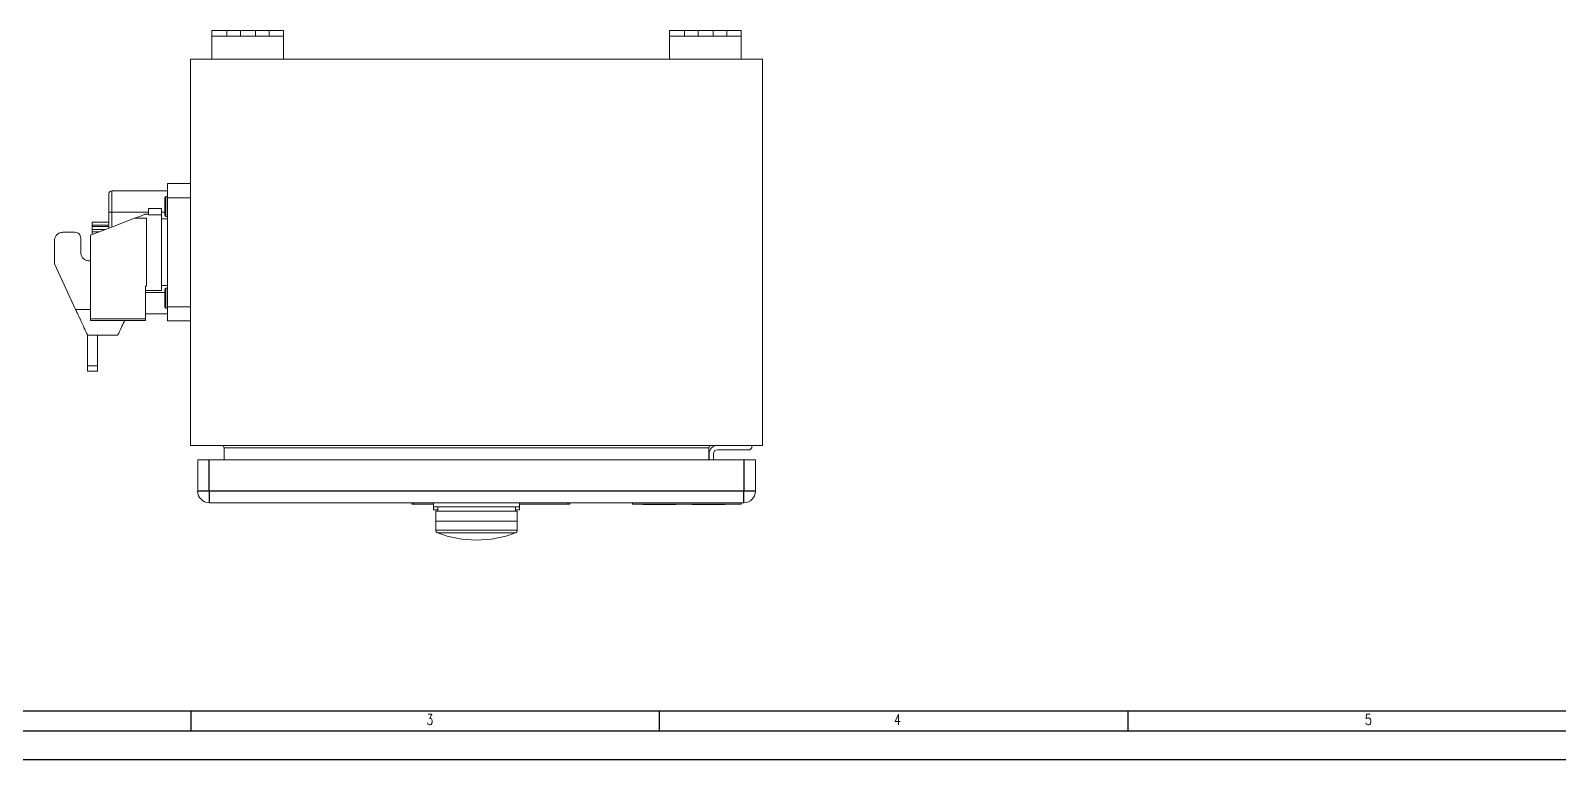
# Model space of a CAD drawing. Extents: x 4137 to 28680, y 2446 to 6814.
# Drawn here: x 9953 to 10487, y 4358 to 4613 of the extents above; entities that cross this region are included whole.
import ezdxf

# ---------------------------------------------------------------- set-up
doc = ezdxf.new("R2010")
doc.units = 0
doc.header["$LTSCALE"] = 0.5
doc.layers.get('0').update_dxf_attribs({"linetype": 'CONTINUOUS'})
doc.layers.add('DIM', color=5, linetype='CONTINUOUS')
doc.layers.add('VOL', color=2, linetype='CONTINUOUS')
doc.styles.get("Standard").update_dxf_attribs({"font": 'simplex.shx'})

msp = doc.modelspace()

# ---------------------------------------------------------------- linework, layer by layer
at = {"color": 7, "linetype": 'Continuous', "lineweight": 15}
for p, q in [((10016.37, 4612.97), (10016.37, 4610.97)), ((10016.37, 4612.97), (10021.53, 4612.97)), ((10016.37, 4612.97), (10016.37, 4610.97)), ((10016.37, 4612.97), (10021.53, 4612.97)), ((10016.63, 4610.97), (10016.37, 4610.97)), ((10016.37, 4610.97), (10016.37, 4602.97)), ((10016.63, 4610.97), (10016.37, 4610.97)), ((10016.37, 4610.97), (10016.37, 4602.97)), ((10021.53, 4610.97), (10016.63, 4610.97)), ((10021.53, 4610.97), (10016.63, 4610.97)), ((10021.53, 4612.97), (10021.53, 4610.97)), ((10026.3, 4612.97), (10021.53, 4612.97)), ((10021.53, 4612.97), (10021.53, 4610.97)), ((10026.3, 4612.97), (10021.53, 4612.97)), ((10026.3, 4610.97), (10021.53, 4610.97)), ((10026.3, 4610.97), (10021.53, 4610.97)), ((10026.3, 4610.97), (10026.3, 4612.97)), ((10026.3, 4612.97), (10031.62, 4612.97)), ((10026.3, 4610.97), (10026.3, 4612.97)), ((10026.3, 4612.97), (10031.62, 4612.97)), ((10031.62, 4610.97), (10026.3, 4610.97)), ((10031.62, 4610.97), (10026.3, 4610.97)), ((10031.62, 4610.97), (10031.62, 4612.97)), ((10031.62, 4612.97), (10036.39, 4612.97)), ((10031.62, 4610.97), (10031.62, 4612.97)), ((10031.62, 4612.97), (10036.39, 4612.97)), ((10036.39, 4610.97), (10031.62, 4610.97)), ((10036.39, 4610.97), (10031.62, 4610.97)), ((10036.39, 4610.97), (10036.39, 4612.97)), ((10036.39, 4612.97), (10041.37, 4612.97)), ((10036.39, 4610.97), (10036.39, 4612.97)), ((10036.39, 4612.97), (10041.37, 4612.97)), ((10041.29, 4610.97), (10036.39, 4610.97)), ((10041.29, 4610.97), (10036.39, 4610.97)), ((10041.37, 4610.97), (10041.29, 4610.97)), ((10041.37, 4610.97), (10041.29, 4610.97)), ((10041.37, 4612.97), (10041.37, 4610.97)), ((10041.37, 4612.97), (10041.37, 4610.97)), ((10041.37, 4602.97), (10041.37, 4610.97)), ((10041.37, 4602.97), (10041.37, 4610.97)), ((10176.37, 4612.97), (10176.37, 4610.97)), ((10176.37, 4612.97), (10181.53, 4612.97)), ((10176.37, 4612.97), (10176.37, 4610.97)), ((10176.37, 4612.97), (10181.53, 4612.97)), ((10176.63, 4610.97), (10176.37, 4610.97)), ((10176.37, 4610.97), (10176.37, 4602.97)), ((10176.63, 4610.97), (10176.37, 4610.97)), ((10176.37, 4610.97), (10176.37, 4602.97)), ((10181.53, 4610.97), (10176.63, 4610.97)), ((10181.53, 4610.97), (10176.63, 4610.97)), ((10181.53, 4612.97), (10181.53, 4610.97)), ((10186.3, 4612.97), (10181.53, 4612.97)), ((10181.53, 4612.97), (10181.53, 4610.97)), ((10186.3, 4612.97), (10181.53, 4612.97)), ((10186.3, 4610.97), (10181.53, 4610.97)), ((10186.3, 4610.97), (10181.53, 4610.97)), ((10186.3, 4610.97), (10186.3, 4612.97)), ((10186.3, 4612.97), (10191.62, 4612.97)), ((10186.3, 4610.97), (10186.3, 4612.97)), ((10186.3, 4612.97), (10191.62, 4612.97)), ((10191.62, 4610.97), (10186.3, 4610.97)), ((10191.62, 4610.97), (10186.3, 4610.97)), ((10191.62, 4610.97), (10191.62, 4612.97)), ((10191.62, 4612.97), (10196.39, 4612.97)), ((10191.62, 4610.97), (10191.62, 4612.97)), ((10191.62, 4612.97), (10196.39, 4612.97)), ((10196.39, 4610.97), (10191.62, 4610.97)), ((10196.39, 4610.97), (10191.62, 4610.97)), ((10196.39, 4610.97), (10196.39, 4612.97)), ((10196.39, 4612.97), (10201.37, 4612.97)), ((10196.39, 4610.97), (10196.39, 4612.97)), ((10196.39, 4612.97), (10201.37, 4612.97)), ((10201.29, 4610.97), (10196.39, 4610.97)), ((10201.29, 4610.97), (10196.39, 4610.97)), ((10201.37, 4610.97), (10201.29, 4610.97)), ((10201.37, 4610.97), (10201.29, 4610.97)), ((10201.37, 4612.97), (10201.37, 4610.97)), ((10201.37, 4612.97), (10201.37, 4610.97)), ((10201.37, 4602.97), (10201.37, 4610.97)), ((10201.37, 4602.97), (10201.37, 4610.97)), ((10008.87, 4602.97), (10008.87, 4467.97)), ((10208.87, 4602.97), (10008.87, 4602.97)), ((10008.87, 4602.97), (10008.87, 4467.97)), ((10208.87, 4602.97), (10008.87, 4602.97)), ((10208.87, 4467.97), (10208.87, 4602.97)), ((10208.87, 4467.97), (10208.87, 4602.97)), ((9981.37, 4556.97), (9981.37, 4549.47)), ((9981.37, 4556.97), (10000.77, 4556.97)), ((9981.37, 4556.97), (9981.37, 4549.47)), ((9981.37, 4556.97), (10000.77, 4556.97)), ((10000.77, 4557.77), (10000.77, 4554.27)), ((10000.87, 4557.77), (10000.77, 4557.77)), ((10000.77, 4557.77), (10000.77, 4554.27)), ((10000.87, 4557.77), (10000.77, 4557.77)), ((10008.87, 4559.47), (10000.87, 4559.47)), ((10000.87, 4554.47), (10000.87, 4559.47)), ((10008.87, 4559.47), (10000.87, 4559.47)), ((10000.87, 4554.47), (10000.87, 4559.47)), ((9999.87, 4548.37), (9999.87, 4554.57)), ((9999.87, 4548.37), (9999.87, 4554.57)), ((10000.77, 4554.97), (10000.27, 4554.97)), ((10000.77, 4554.97), (10000.27, 4554.97)), ((10000.77, 4516.67), (10000.77, 4554.27)), ((10000.77, 4516.67), (10000.77, 4554.27)), ((10000.87, 4554.47), (10008.87, 4554.47)), ((10000.87, 4516.47), (10000.87, 4554.47)), ((10000.87, 4554.47), (10008.87, 4554.47)), ((10000.87, 4516.47), (10000.87, 4554.47)), ((9974.48, 4545.97), (9974.48, 4545.97)), ((9974.48, 4545.97), (9974.48, 4545.97)), ((9974.48, 4545.97), (9980.37, 4545.97)), ((9974.48, 4545.97), (9974.48, 4545.97)), ((9974.48, 4545.97), (9974.48, 4545.97)), ((9974.48, 4545.97), (9974.48, 4545.97)), ((9974.48, 4545.97), (9980.37, 4545.97)), ((9974.48, 4545.97), (9974.48, 4545.97)), ((9980.37, 4543.95), (9980.37, 4549.47)), ((9980.37, 4549.47), (9981.37, 4549.47)), ((9980.37, 4543.95), (9980.37, 4549.47)), ((9980.37, 4549.47), (9981.37, 4549.47)), ((9993.47, 4547.36), (9989.33, 4547.36)), ((9993.47, 4547.36), (9989.33, 4547.36)), ((9994.17, 4548.77), (9993.04, 4548.77)), ((9994.17, 4548.77), (9993.04, 4548.77)), ((9993.47, 4547.36), (9993.47, 4523.67)), ((9993.47, 4547.36), (9993.47, 4523.67)), ((9994.17, 4548.58), (9994.17, 4550.82)), ((9998.67, 4550.82), (9994.17, 4550.82)), ((9994.17, 4548.58), (9994.17, 4550.82)), ((9998.67, 4550.82), (9994.17, 4550.82)), ((9998.67, 4548.58), (9994.17, 4548.58)), ((9998.67, 4548.58), (9994.17, 4548.58)), ((9998.67, 4548.58), (9998.67, 4550.82)), ((9998.67, 4548.58), (9998.67, 4550.82)), ((9998.67, 4522.17), (9998.67, 4548.58)), ((9998.67, 4522.17), (9998.67, 4548.58)), ((10000.77, 4547.12), (9998.67, 4547.12)), ((10000.77, 4547.12), (9998.67, 4547.12)), ((10000.27, 4547.97), (10000.77, 4547.97)), ((10000.27, 4547.97), (10000.77, 4547.97)), ((9964.27, 4542.47), (9968.47, 4542.47)), ((9964.27, 4542.47), (9968.47, 4542.47)), ((9970.47, 4540.47), (9970.47, 4535.47)), ((9970.47, 4540.47), (9970.47, 4535.47)), ((9973.87, 4541.47), (9973.87, 4512.21)), ((9973.87, 4541.47), (9973.87, 4512.21)), ((9974.48, 4544.47), (9974.48, 4544.97)), ((9974.48, 4544.97), (9974.48, 4544.22)), ((9974.48, 4544.22), (9974.48, 4544.97)), ((9974.48, 4544.97), (9974.48, 4544.47)), ((9974.48, 4544.47), (9974.48, 4544.97)), ((9974.48, 4544.97), (9974.48, 4544.22)), ((9974.48, 4544.22), (9974.48, 4544.97)), ((9974.48, 4544.97), (9974.48, 4544.47)), ((9974.48, 4543.47), (9974.48, 4543.47)), ((9974.48, 4543.47), (9974.48, 4543.47)), ((9979.13, 4543.47), (9974.48, 4543.47)), ((9979.13, 4543.47), (9974.48, 4543.47)), ((9974.48, 4543.47), (9974.48, 4543.47)), ((9974.48, 4543.47), (9974.48, 4543.47)), ((9979.13, 4543.47), (9974.48, 4543.47)), ((9979.13, 4543.47), (9974.48, 4543.47)), ((9974.48, 4543.22), (9974.48, 4543.22)), ((9974.48, 4543.22), (9974.48, 4543.22)), ((9974.48, 4541.7), (9974.48, 4542.65)), ((9974.48, 4542.65), (9974.48, 4541.7)), ((9974.48, 4541.7), (9974.48, 4542.65)), ((9974.48, 4542.65), (9974.48, 4541.7)), ((9961.28, 4531.39), (9961.28, 4539.47)), ((9961.28, 4531.39), (9961.28, 4539.47)), ((9968.7, 4515.47), (9961.28, 4531.39)), ((9968.7, 4515.47), (9961.28, 4531.39)), ((9973.47, 4532.47), (9973.87, 4532.47)), ((9973.47, 4532.47), (9973.87, 4532.47)), ((9993.17, 4523.67), (9993.47, 4523.67)), ((9993.17, 4512.21), (9993.17, 4523.67)), ((9993.17, 4523.67), (9993.47, 4523.67)), ((9993.17, 4512.21), (9993.17, 4523.67)), ((9993.17, 4522.17), (9998.67, 4522.17)), ((9993.17, 4522.17), (9998.67, 4522.17)), ((9998.67, 4523.82), (10000.77, 4523.82)), ((9998.67, 4523.82), (10000.77, 4523.82)), ((9999.87, 4516.37), (9999.87, 4522.57)), ((9999.87, 4516.37), (9999.87, 4522.57)), ((10000.77, 4522.97), (10000.27, 4522.97)), ((10000.77, 4522.97), (10000.27, 4522.97)), ((9968.76, 4515.33), (9968.9, 4515.05)), ((9968.76, 4515.33), (9968.9, 4515.05)), ((10000.77, 4513.97), (9993.17, 4513.97)), ((10000.77, 4513.97), (9993.17, 4513.97)), ((10000.27, 4515.97), (10000.77, 4515.97)), ((10000.27, 4515.97), (10000.77, 4515.97)), ((10000.77, 4516.67), (10000.77, 4513.17)), ((10000.77, 4516.67), (10000.77, 4513.17)), ((10008.87, 4516.47), (10000.87, 4516.47)), ((10000.87, 4511.47), (10000.87, 4516.47)), ((10008.87, 4516.47), (10000.87, 4516.47)), ((10000.87, 4511.47), (10000.87, 4516.47)), ((9973.87, 4512.21), (9993.17, 4512.21)), ((9973.87, 4512.21), (9973.87, 4511.68)), ((9973.87, 4512.21), (9993.17, 4512.21)), ((9973.87, 4512.21), (9973.87, 4511.68)), ((9973.87, 4511.68), (9993.17, 4511.68)), ((9973.87, 4511.68), (9993.17, 4511.68)), ((9993.17, 4511.68), (9993.17, 4512.21)), ((9993.17, 4511.68), (9993.17, 4512.21)), ((10000.77, 4513.17), (10000.87, 4513.17)), ((10000.77, 4513.17), (10000.87, 4513.17)), ((10000.87, 4511.47), (10008.87, 4511.47)), ((10000.87, 4511.47), (10008.87, 4511.47)), ((9983.3, 4506.47), (9972.9, 4506.47)), ((9972.9, 4495.83), (9972.9, 4506.47)), ((9983.3, 4506.47), (9972.9, 4506.47)), ((9972.9, 4495.83), (9972.9, 4506.47)), ((9976.4, 4495.83), (9976.4, 4506.47)), ((9976.4, 4495.83), (9976.4, 4506.47)), ((9983.45, 4506.54), (9983.3, 4506.47)), ((9983.45, 4506.54), (9983.3, 4506.47)), ((9972.9, 4495.83), (9976.4, 4495.83)), ((9972.9, 4495.83), (9976.4, 4495.83)), ((9972.9, 4493.97), (9976.4, 4493.97)), ((9972.9, 4493.97), (9976.4, 4493.97)), ((10008.87, 4467.97), (10208.87, 4467.97)), ((10008.87, 4467.97), (10208.87, 4467.97)), ((10190.12, 4467.17), (10020.63, 4467.17)), ((10020.63, 4462.97), (10020.63, 4467.17)), ((10190.12, 4467.17), (10020.63, 4467.17)), ((10020.63, 4462.97), (10020.63, 4467.17)), ((10190.12, 4467.17), (10190.12, 4462.97)), ((10190.12, 4467.17), (10190.12, 4462.97)), ((10193.17, 4466.47), (10204.47, 4466.47)), ((10193.17, 4466.47), (10204.47, 4466.47)), ((10204.47, 4466.47), (10205.17, 4467.17)), ((10204.47, 4466.47), (10205.17, 4467.17)), ((10205.17, 4467.17), (10205.17, 4467.97)), ((10205.17, 4467.17), (10205.17, 4467.97)), ((10011.38, 4462.97), (10011.38, 4451.97)), ((10015.37, 4462.97), (10011.38, 4462.97)), ((10011.38, 4462.97), (10011.38, 4451.97)), ((10015.37, 4462.97), (10011.38, 4462.97)), ((10015.37, 4462.97), (10202.37, 4462.97)), ((10015.37, 4462.97), (10202.37, 4462.97)), ((10190.17, 4464.97), (10190.17, 4462.97)), ((10190.17, 4464.97), (10190.17, 4462.97)), ((10191.67, 4462.97), (10191.67, 4464.97)), ((10191.67, 4462.97), (10191.67, 4464.97)), ((10206.37, 4462.97), (10202.37, 4462.97)), ((10206.37, 4462.97), (10202.37, 4462.97)), ((10206.37, 4451.97), (10206.37, 4462.97)), ((10206.37, 4451.97), (10206.37, 4462.97)), ((10015.37, 4447.97), (10202.37, 4447.97)), ((10015.37, 4447.97), (10202.37, 4447.97)), ((10086.3, 4447.97), (10086.3, 4447.46)), ((10086.3, 4447.97), (10086.3, 4447.46)), ((10086.97, 4447.46), (10086.3, 4447.46)), ((10086.97, 4447.46), (10086.3, 4447.46)), ((10086.97, 4447.97), (10086.97, 4447.46)), ((10086.97, 4447.97), (10086.97, 4447.46)), ((10093.87, 4447.46), (10086.97, 4447.46)), ((10093.87, 4447.46), (10086.97, 4447.46)), ((10093.87, 4447.97), (10093.87, 4446.47)), ((10093.87, 4447.97), (10093.87, 4446.47)), ((10103.58, 4446.47), (10093.87, 4446.47)), ((10093.87, 4445.47), (10093.87, 4446.47)), ((10103.58, 4446.47), (10093.87, 4446.47)), ((10093.87, 4445.47), (10093.87, 4446.47)), ((10095.3, 4445.47), (10093.87, 4445.47)), ((10095.3, 4445.47), (10093.87, 4445.47)), ((10094.64, 4444.97), (10094.64, 4441.47)), ((10123.11, 4444.97), (10094.64, 4444.97)), ((10094.64, 4444.97), (10094.64, 4441.47)), ((10123.11, 4444.97), (10094.64, 4444.97)), ((10095.3, 4446.47), (10095.3, 4444.97)), ((10095.3, 4446.47), (10095.3, 4444.97)), ((10114.17, 4446.47), (10103.58, 4446.47)), ((10114.17, 4446.47), (10103.58, 4446.47)), ((10123.87, 4446.47), (10114.17, 4446.47)), ((10123.87, 4446.47), (10114.17, 4446.47)), ((10122.45, 4444.97), (10122.45, 4446.47)), ((10122.45, 4444.97), (10122.45, 4446.47)), ((10123.87, 4445.47), (10122.45, 4445.47)), ((10123.87, 4445.47), (10122.45, 4445.47)), ((10123.11, 4441.47), (10123.11, 4444.97)), ((10123.11, 4441.47), (10123.11, 4444.97)), ((10123.87, 4447.97), (10123.87, 4446.47)), ((10123.87, 4447.97), (10123.87, 4446.47)), ((10140.81, 4447.46), (10123.87, 4447.46)), ((10140.81, 4447.46), (10123.87, 4447.46)), ((10123.87, 4445.47), (10123.87, 4446.47)), ((10123.87, 4445.47), (10123.87, 4446.47)), ((10140.81, 4447.97), (10140.81, 4447.46)), ((10140.81, 4447.97), (10140.81, 4447.46)), ((10141.48, 4447.46), (10140.81, 4447.46)), ((10141.48, 4447.46), (10140.81, 4447.46)), ((10141.48, 4447.46), (10141.48, 4447.97)), ((10141.48, 4447.46), (10141.48, 4447.97)), ((10163.37, 4447.97), (10163.37, 4447.47)), ((10163.37, 4447.97), (10163.37, 4447.47)), ((10201.37, 4447.47), (10163.37, 4447.47)), ((10201.37, 4447.47), (10163.37, 4447.47)), ((10167.17, 4447.47), (10167.17, 4447.37)), ((10167.17, 4447.47), (10167.17, 4447.37)), ((10178.57, 4447.37), (10167.17, 4447.37)), ((10178.57, 4447.37), (10167.17, 4447.37)), ((10178.57, 4447.37), (10178.57, 4447.47)), ((10178.57, 4447.37), (10178.57, 4447.47)), ((10184.27, 4447.47), (10184.27, 4447.37)), ((10184.27, 4447.47), (10184.27, 4447.37)), ((10195.67, 4447.37), (10184.27, 4447.37)), ((10195.67, 4447.37), (10184.27, 4447.37)), ((10195.67, 4447.37), (10195.67, 4447.47)), ((10195.67, 4447.37), (10195.67, 4447.47)), ((10201.37, 4447.97), (10201.37, 4447.47)), ((10201.37, 4447.97), (10201.37, 4447.47)), ((10094.63, 4441.47), (10094.63, 4438.33)), ((10123.12, 4441.47), (10094.63, 4441.47)), ((10094.63, 4441.47), (10094.63, 4438.33)), ((10123.12, 4441.47), (10094.63, 4441.47)), ((10123.12, 4438.33), (10123.12, 4441.47)), ((10123.12, 4438.33), (10123.12, 4441.47))]:
    msp.add_line(p, q, dxfattribs=at)
at = {"color": 8, "linetype": 'Continuous', "lineweight": 15}
for p, q in [((10000.27, 4554.97), (10000.27, 4547.97)), ((10000.27, 4554.97), (10000.27, 4547.97)), ((10000.77, 4554.27), (10000.87, 4554.27)), ((10000.77, 4554.27), (10000.87, 4554.27)), ((9981.37, 4549.47), (9981.37, 4544.33)), ((9981.37, 4549.47), (9994.17, 4549.47)), ((9981.37, 4549.47), (9981.37, 4544.33)), ((9981.37, 4549.47), (9994.17, 4549.47)), ((9998.67, 4549.47), (9999.87, 4549.47)), ((9998.67, 4549.47), (9999.87, 4549.47)), ((9980.37, 4544.97), (9974.48, 4544.97)), ((9974.48, 4544.97), (9974.48, 4544.97)), ((9980.37, 4544.97), (9974.48, 4544.97)), ((9974.48, 4544.97), (9974.48, 4544.97)), ((9980.37, 4544.47), (9974.48, 4544.47)), ((9980.37, 4544.47), (9974.48, 4544.47)), ((9974.48, 4544.22), (9974.48, 4544.22)), ((9974.48, 4544.22), (9974.48, 4544.22)), ((9976.96, 4542.65), (9974.48, 4542.65)), ((9976.96, 4542.65), (9974.48, 4542.65)), ((9999.87, 4521.47), (9993.17, 4521.47)), ((9999.87, 4521.47), (9993.17, 4521.47)), ((10000.27, 4522.97), (10000.27, 4515.97)), ((10000.27, 4522.97), (10000.27, 4515.97)), ((9968.7, 4515.47), (9973.87, 4515.47)), ((9968.7, 4515.47), (9973.87, 4515.47)), ((10000.87, 4516.67), (10000.77, 4516.67)), ((10000.87, 4516.67), (10000.77, 4516.67)), ((10122.48, 4437.39), (10095.27, 4437.39)), ((10122.48, 4437.39), (10095.27, 4437.39))]:
    msp.add_line(p, q, dxfattribs=at)
at = {"color": 7, "linetype": 'Continuous'}
for p, q in [((9681.35, 4375.23), (10948.95, 4375.23)), ((9681.35, 4375.23), (10948.95, 4375.23)), ((9674.35, 4368.23), (11326.35, 4368.23)), ((9674.35, 4368.23), (11326.35, 4368.23)), ((9654.35, 4358.23), (11336.35, 4358.23)), ((9654.35, 4358.23), (11336.35, 4358.23))]:
    msp.add_line(p, q, dxfattribs=at)
at = {"color": 7, "linetype": 'Continuous', "lineweight": 15, "flags": 128}
for points in [[(9989.33, 4547.36), (9981.61, 4544.42), (9973.87, 4541.47)], [(9989.33, 4547.36), (9981.61, 4544.42), (9973.87, 4541.47)], [(9974.48, 4544.97), (9974.48, 4545.17), (9974.48, 4545.36), (9974.48, 4545.53), (9974.48, 4545.68), (9974.48, 4545.81), (9974.48, 4545.9), (9974.48, 4545.95), (9974.48, 4545.97)], [(9974.48, 4545.97), (9974.48, 4545.95), (9974.48, 4545.9), (9974.48, 4545.81), (9974.48, 4545.68), (9974.48, 4545.53), (9974.48, 4545.36), (9974.48, 4545.17), (9974.48, 4544.97)], [(9974.48, 4544.97), (9974.48, 4545.17), (9974.48, 4545.36), (9974.48, 4545.53), (9974.48, 4545.68), (9974.48, 4545.81), (9974.48, 4545.9), (9974.48, 4545.95), (9974.48, 4545.97)], [(9974.48, 4545.97), (9974.48, 4545.95), (9974.48, 4545.9), (9974.48, 4545.81), (9974.48, 4545.68), (9974.48, 4545.53), (9974.48, 4545.36), (9974.48, 4545.17), (9974.48, 4544.97)], [(9974.48, 4544.97), (9974.48, 4545.17), (9974.48, 4545.36), (9974.48, 4545.53), (9974.48, 4545.68), (9974.48, 4545.81), (9974.48, 4545.9), (9974.48, 4545.95), (9974.48, 4545.97)], [(9974.48, 4545.97), (9974.48, 4545.95), (9974.48, 4545.9), (9974.48, 4545.81), (9974.48, 4545.68), (9974.48, 4545.53), (9974.48, 4545.36), (9974.48, 4545.17), (9974.48, 4544.97)], [(9974.48, 4544.97), (9974.48, 4545.17), (9974.48, 4545.36), (9974.48, 4545.53), (9974.48, 4545.68), (9974.48, 4545.81), (9974.48, 4545.9), (9974.48, 4545.95), (9974.48, 4545.97)], [(9974.48, 4545.97), (9974.48, 4545.95), (9974.48, 4545.9), (9974.48, 4545.81), (9974.48, 4545.68), (9974.48, 4545.53), (9974.48, 4545.36), (9974.48, 4545.17), (9974.48, 4544.97)], [(9989.33, 4547.36), (9990.65, 4547.86), (9991.69, 4548.26), (9992.44, 4548.54), (9992.89, 4548.71), (9993.04, 4548.77)], [(9989.33, 4547.36), (9990.65, 4547.86), (9991.69, 4548.26), (9992.44, 4548.54), (9992.89, 4548.71), (9993.04, 4548.77)], [(9974.48, 4543.47), (9974.48, 4543.49), (9974.48, 4543.55), (9974.48, 4543.64), (9974.48, 4543.77), (9974.48, 4543.92), (9974.48, 4544.09), (9974.48, 4544.28), (9974.48, 4544.47)], [(9974.48, 4544.47), (9974.48, 4544.28), (9974.48, 4544.09), (9974.48, 4543.92), (9974.48, 4543.77), (9974.48, 4543.64), (9974.48, 4543.55), (9974.48, 4543.49), (9974.48, 4543.47)], [(9974.48, 4543.47), (9974.48, 4543.49), (9974.48, 4543.55), (9974.48, 4543.64), (9974.48, 4543.77), (9974.48, 4543.92), (9974.48, 4544.09), (9974.48, 4544.28), (9974.48, 4544.47)], [(9974.48, 4544.47), (9974.48, 4544.28), (9974.48, 4544.09), (9974.48, 4543.92), (9974.48, 4543.77), (9974.48, 4543.64), (9974.48, 4543.55), (9974.48, 4543.49), (9974.48, 4543.47)], [(9974.48, 4543.22), (9974.48, 4543.25), (9974.48, 4543.31), (9974.48, 4543.4), (9974.48, 4543.53), (9974.48, 4543.68), (9974.48, 4543.85), (9974.48, 4544.03), (9974.48, 4544.22)], [(9974.48, 4544.22), (9974.48, 4544.03), (9974.48, 4543.85), (9974.48, 4543.68), (9974.48, 4543.53), (9974.48, 4543.4), (9974.48, 4543.31), (9974.48, 4543.25), (9974.48, 4543.22)], [(9974.48, 4543.22), (9974.48, 4543.25), (9974.48, 4543.31), (9974.48, 4543.4), (9974.48, 4543.53), (9974.48, 4543.68), (9974.48, 4543.85), (9974.48, 4544.03), (9974.48, 4544.22)], [(9974.48, 4544.22), (9974.48, 4544.03), (9974.48, 4543.85), (9974.48, 4543.68), (9974.48, 4543.53), (9974.48, 4543.4), (9974.48, 4543.31), (9974.48, 4543.25), (9974.48, 4543.22)], [(9974.48, 4543.47), (9974.48, 4543.46), (9974.48, 4543.41), (9974.48, 4543.34), (9974.48, 4543.24), (9974.48, 4543.12), (9974.48, 4542.97), (9974.48, 4542.82), (9974.48, 4542.65)], [(9974.48, 4542.65), (9974.48, 4542.82), (9974.48, 4542.97), (9974.48, 4543.12), (9974.48, 4543.24), (9974.48, 4543.34), (9974.48, 4543.41), (9974.48, 4543.46), (9974.48, 4543.47)], [(9974.48, 4543.47), (9974.48, 4543.46), (9974.48, 4543.41), (9974.48, 4543.34), (9974.48, 4543.24), (9974.48, 4543.12), (9974.48, 4542.97), (9974.48, 4542.82), (9974.48, 4542.65)], [(9974.48, 4542.65), (9974.48, 4542.82), (9974.48, 4542.97), (9974.48, 4543.12), (9974.48, 4543.24), (9974.48, 4543.34), (9974.48, 4543.41), (9974.48, 4543.46), (9974.48, 4543.47)]]:
    msp.add_lwpolyline(points, dxfattribs=at)
at = {"color": 7, "linetype": 'Continuous', "lineweight": 15}
for centre, radius, start, end in [((9981.37, 4555.97), 1, 90, 180), ((9981.37, 4555.97), 1, 90, 180), ((10000.27, 4554.57), 0.4, 90, 180), ((10000.27, 4554.57), 0.4, 90, 180), ((10000.27, 4548.37), 0.4, 180, 270), ((10000.27, 4548.37), 0.4, 180, 270), ((10000.27, 4522.57), 0.4, 90, 180), ((10000.27, 4522.57), 0.4, 90, 180), ((10000.27, 4516.37), 0.4, 180, 270), ((10000.27, 4516.37), 0.4, 180, 270), ((10019.82, 4467.17), 0.8, 0, 90), ((10019.82, 4467.17), 0.8, 0, 90), ((10190.92, 4467.17), 0.8, 90, 180), ((10190.92, 4467.17), 0.8, 90, 180), ((10193.17, 4464.97), 3, 90, 180), ((10193.17, 4464.97), 3, 90, 180), ((10193.17, 4464.97), 1.5, 90, 180), ((10193.17, 4464.97), 1.5, 90, 180), ((10015.37, 4451.97), 4, 180, 270), ((10015.37, 4451.97), 4, 180, 270), ((10202.37, 4451.97), 4, 270, 0), ((10202.37, 4451.97), 4, 270, 0), ((10095.63, 4438.33), 1, 180.0187, 249.4165), ((10095.63, 4438.33), 1, 180.0187, 249.4165), ((10108.87, 4473.61), 38.69, 249.4165, 270), ((10108.87, 4473.61), 38.69, 249.4165, 270), ((10108.87, 4473.61), 38.69, 270, 290.5835), ((10108.87, 4473.61), 38.69, 270, 290.5835), ((10122.12, 4438.33), 1, 290.5835, 0.0187), ((10122.12, 4438.33), 1, 290.5835, 0.0187)]:
    msp.add_arc(centre, radius, start, end, dxfattribs=at)
for points, knots in [([(9980.37, 4549.47), (9980.37, 4550.32), (9980.37, 4552.03), (9980.37, 4554.18), (9980.37, 4555.68), (9980.37, 4555.87), (9980.37, 4555.97)], [0, 0, 0, 0, 0.25, 0.5, 0.75, 1, 1, 1, 1]), ([(9980.37, 4549.47), (9980.37, 4550.32), (9980.37, 4552.03), (9980.37, 4554.18), (9980.37, 4555.68), (9980.37, 4555.87), (9980.37, 4555.97)], [0, 0, 0, 0, 0.25, 0.5, 0.75, 1, 1, 1, 1]), ([(9961.28, 4539.47), (9961.32, 4539.86), (9961.41, 4540.65), (9962.1, 4541.64), (9963.1, 4542.34), (9963.88, 4542.43), (9964.27, 4542.47)], [0, 0, 0, 0, 0.25, 0.5, 0.750001, 1, 1, 1, 1]), ([(9961.28, 4539.47), (9961.32, 4539.86), (9961.41, 4540.65), (9962.1, 4541.64), (9963.1, 4542.34), (9963.88, 4542.43), (9964.27, 4542.47)], [0, 0, 0, 0, 0.25, 0.5, 0.750001, 1, 1, 1, 1]), ([(9968.47, 4542.47), (9968.74, 4542.44), (9969.26, 4542.38), (9969.92, 4541.92), (9970.38, 4541.26), (9970.44, 4540.73), (9970.47, 4540.47)], [0, 0, 0, 0, 0.25, 0.500001, 0.750001, 1, 1, 1, 1]), ([(9968.47, 4542.47), (9968.74, 4542.44), (9969.26, 4542.38), (9969.92, 4541.92), (9970.38, 4541.26), (9970.44, 4540.73), (9970.47, 4540.47)], [0, 0, 0, 0, 0.25, 0.500001, 0.750001, 1, 1, 1, 1]), ([(9970.47, 4535.47), (9970.52, 4535.08), (9970.61, 4534.29), (9971.3, 4533.3), (9972.3, 4532.61), (9973.08, 4532.52), (9973.47, 4532.47)], [0, 0, 0, 0, 0.249999, 0.499999, 0.749998, 1, 1, 1, 1]), ([(9970.47, 4535.47), (9970.52, 4535.08), (9970.61, 4534.29), (9971.3, 4533.3), (9972.3, 4532.61), (9973.08, 4532.52), (9973.47, 4532.47)], [0, 0, 0, 0, 0.249999, 0.499999, 0.749998, 1, 1, 1, 1]), ([(9972.9, 4506.47), (9972.88, 4506.51), (9972.84, 4506.58), (9972.57, 4507.16), (9972.23, 4507.9), (9971.89, 4508.62), (9971.58, 4509.3), (9971.2, 4510.11), (9970.75, 4511.08), (9970.28, 4512.08), (9969.8, 4513.12), (9969.28, 4514.22), (9968.9, 4515.03), (9968.7, 4515.47)], [0, 0, 0, 0, 0.123485, 0.2497094, 0.3705494, 0.4348736, 0.4998427, 0.5779277, 0.6613773, 0.7498939, 0.8190889, 0.9025817, 1, 1, 1, 1]), ([(9972.9, 4506.47), (9972.88, 4506.51), (9972.84, 4506.58), (9972.57, 4507.16), (9972.23, 4507.9), (9971.89, 4508.62), (9971.58, 4509.3), (9971.2, 4510.11), (9970.75, 4511.08), (9970.28, 4512.08), (9969.8, 4513.12), (9969.28, 4514.22), (9968.9, 4515.03), (9968.7, 4515.47)], [0, 0, 0, 0, 0.123485, 0.2497094, 0.3705494, 0.4348736, 0.4998427, 0.5779277, 0.6613773, 0.7498939, 0.8190889, 0.9025817, 1, 1, 1, 1]), ([(9985.85, 4511.68), (9985.73, 4511.44), (9985.4, 4510.71), (9984.89, 4509.62), (9984.35, 4508.46), (9983.91, 4507.53), (9983.59, 4506.84), (9983.5, 4506.64), (9983.45, 4506.54)], [0, 0, 0, 0, 0.091832, 0.272394, 0.455835, 0.636024, 0.819103, 1, 1, 1, 1]), ([(9985.85, 4511.68), (9985.73, 4511.44), (9985.4, 4510.71), (9984.89, 4509.62), (9984.35, 4508.46), (9983.91, 4507.53), (9983.59, 4506.84), (9983.5, 4506.64), (9983.45, 4506.54)], [0, 0, 0, 0, 0.091832, 0.272394, 0.455835, 0.636024, 0.819103, 1, 1, 1, 1]), ([(9972.9, 4493.97), (9972.9, 4494), (9972.9, 4494.05), (9972.9, 4494.48), (9972.9, 4495.09), (9972.9, 4495.58), (9972.9, 4495.83)], [0, 0, 0, 0, 0.25, 0.500001, 0.75, 1, 1, 1, 1]), ([(9972.9, 4493.97), (9972.9, 4494), (9972.9, 4494.05), (9972.9, 4494.48), (9972.9, 4495.09), (9972.9, 4495.58), (9972.9, 4495.83)], [0, 0, 0, 0, 0.25, 0.500001, 0.75, 1, 1, 1, 1]), ([(9976.4, 4493.97), (9976.4, 4494), (9976.4, 4494.05), (9976.4, 4494.48), (9976.4, 4495.09), (9976.4, 4495.58), (9976.4, 4495.83)], [0, 0, 0, 0, 0.25, 0.500001, 0.75, 1, 1, 1, 1]), ([(9976.4, 4493.97), (9976.4, 4494), (9976.4, 4494.05), (9976.4, 4494.48), (9976.4, 4495.09), (9976.4, 4495.58), (9976.4, 4495.83)], [0, 0, 0, 0, 0.25, 0.500001, 0.75, 1, 1, 1, 1]), ([(10123.12, 4438.33), (10123.07, 4438.33), (10122.97, 4438.33), (10122.12, 4438.33), (10120.8, 4438.33), (10119.02, 4438.33), (10116.84, 4438.33), (10114.36, 4438.33), (10111.67, 4438.33), (10108.87, 4438.33), (10106.08, 4438.33), (10103.39, 4438.33), (10100.91, 4438.33), (10098.73, 4438.33), (10096.95, 4438.33), (10095.63, 4438.33), (10094.78, 4438.33), (10094.68, 4438.33), (10094.63, 4438.33)], [0, 0, 0, 0, 0.0624997, 0.125, 0.1875001, 0.25, 0.3125, 0.3750001, 0.4375, 0.5, 0.5625, 0.6249999, 0.6875, 0.75, 0.8124999, 0.875, 0.9375003, 1, 1, 1, 1]), ([(10123.12, 4438.33), (10123.07, 4438.33), (10122.97, 4438.33), (10122.12, 4438.33), (10120.8, 4438.33), (10119.02, 4438.33), (10116.84, 4438.33), (10114.36, 4438.33), (10111.67, 4438.33), (10108.87, 4438.33), (10106.08, 4438.33), (10103.39, 4438.33), (10100.91, 4438.33), (10098.73, 4438.33), (10096.95, 4438.33), (10095.63, 4438.33), (10094.78, 4438.33), (10094.68, 4438.33), (10094.63, 4438.33)], [0, 0, 0, 0, 0.0624997, 0.125, 0.1875001, 0.25, 0.3125, 0.3750001, 0.4375, 0.5, 0.5625, 0.6249999, 0.6875, 0.75, 0.8124999, 0.875, 0.9375003, 1, 1, 1, 1])]:
    msp.add_open_spline(points, degree=3, knots=knots, dxfattribs=at)
at = {"layer": 'DIM', "color": 7, "linetype": 'Continuous'}
for p, q in [((10008.95, 4375.23), (10008.95, 4368.23)), ((10008.95, 4375.23), (10008.95, 4368.23)), ((10172.75, 4375.23), (10172.75, 4368.23)), ((10172.75, 4375.23), (10172.75, 4368.23)), ((10336.55, 4375.23), (10336.55, 4368.23)), ((10336.55, 4375.23), (10336.55, 4368.23))]:
    msp.add_line(p, q, dxfattribs=at)
at = {"layer": 'VOL'}
for p, q in [((10015.37, 4451.97), (10015.37, 4462.97)), ((10015.37, 4451.97), (10015.37, 4462.97)), ((10202.37, 4462.97), (10202.37, 4451.97)), ((10202.37, 4462.97), (10202.37, 4451.97)), ((10015.37, 4451.97), (10011.38, 4451.97)), ((10015.37, 4451.97), (10011.38, 4451.97)), ((10202.37, 4451.97), (10015.37, 4451.97)), ((10015.37, 4451.97), (10015.37, 4447.97)), ((10202.37, 4451.97), (10015.37, 4451.97)), ((10015.37, 4451.97), (10015.37, 4447.97)), ((10206.37, 4451.97), (10202.37, 4451.97)), ((10202.37, 4447.97), (10202.37, 4451.97)), ((10206.37, 4451.97), (10202.37, 4451.97)), ((10202.37, 4447.97), (10202.37, 4451.97))]:
    msp.add_line(p, q, dxfattribs=at)

# ---------------------------------------------------------------- texts
at = {"layer": 'DIM', "color": 7, "width": 0.75}
for s, p in [('3', (10091.36, 4370.3)), ('3', (10091.36, 4370.3)), ('4', (10254.85, 4370.3)), ('4', (10254.85, 4370.3)), ('5', (10419.47, 4370.3)), ('5', (10419.47, 4370.3))]:
    msp.add_text(s, height=3.7, dxfattribs=at).set_placement(p)

doc.saveas('drawing.dxf')
